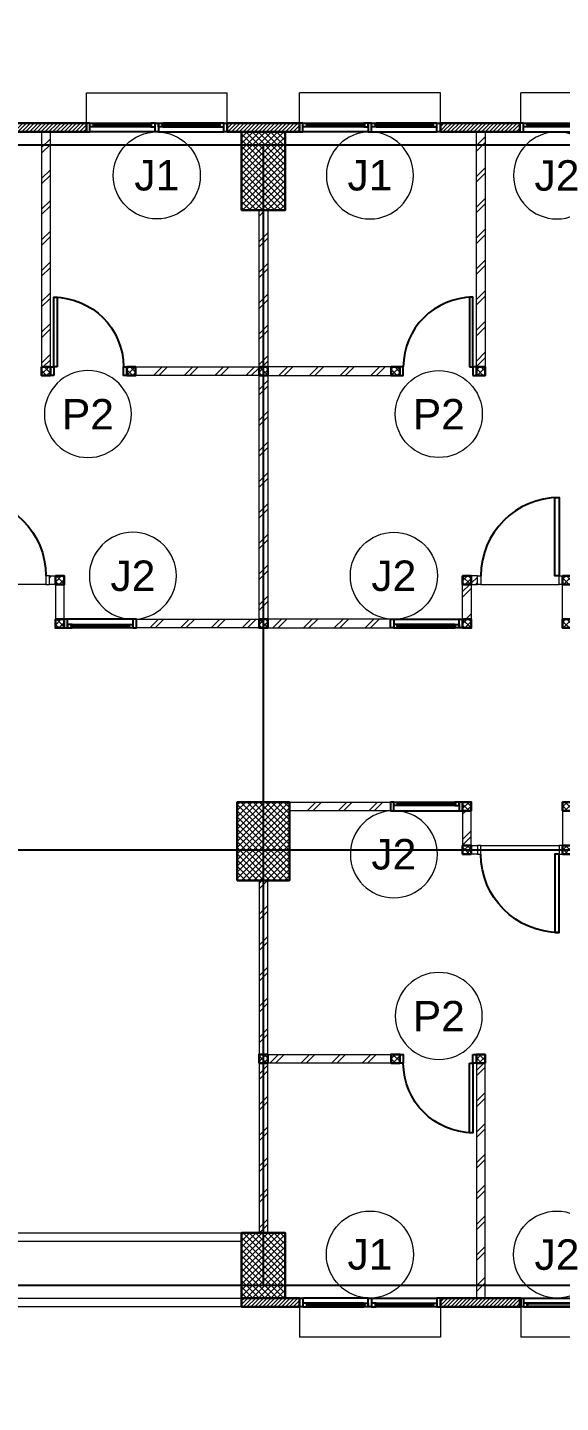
# Model space of a CAD drawing. Header units: millimetres. Extents: x -108 to 351, y -17 to 192.
# Drawn here: x 17.88 to 24.01, y 85.5 to 101.3 of the extents above; entities that cross this region are included whole.
import ezdxf
from ezdxf.enums import TextEntityAlignment as Align

# ---------------------------------------------------------------- set-up
doc = ezdxf.new("R2010")
doc.units = ezdxf.units.MM
for name, color, linetype, lineweight in [('ars', 11, 'Continuous', 0), ('KACA', 151, 'Continuous', 5), ('KOL', 1, 'Continuous', 30), ('KOLOM', 4, 'Continuous', 9), ('lan', 7, 'Continuous', 15), ('NOT', 7, 'Continuous', 20), ('tem', 5, 'Continuous', 20)]:
    doc.layers.add(name, color=color, linetype=linetype, lineweight=lineweight)
doc.layers.add('as', color=1, linetype='Continuous', plot=False)
doc.layers.add('Kusen', color=30, linetype='Continuous')
doc.styles.add('S', font='simplex', dxfattribs={"width": 0.75})
doc.styles.get("Standard").update_dxf_attribs({"font": 'arial.ttf'})
pattern_1 = [(225, (-467.078732, 382.829584), (0.0220970869, -0.0220970869), [])]
pattern_2 = [(45, (18.6, 0.375), (-0.1767767, 0.1767767), []), (45, (18.6625, 0.375), (-0.1767767, 0.1767767), [])]
pattern_3 = [(45, (18.6, 0.37064), (-0.176777, 0.176777), []), (45, (18.6625, 0.37064), (-0.176777, 0.176777), [])]
pattern_4 = [(225, (-467.078732, 382.454584), (0.0220970869, -0.0220970869), [])]
pattern_5 = [(45, (18.6, -6e-14), (-0.176777, 0.176777), []), (45, (18.6625, -6e-14), (-0.176777, 0.176777), [])]

# ---------------------------------------------------------------- blocks, each defined once
blk = doc.blocks.new("k3'")
at = {"layer": 'ars'}
h = blk.add_hatch(dxfattribs=at)
h.set_pattern_fill('_USER', color=256, scale=0.05, angle=45, double=1, pattern_type=0)
h.set_pattern_definition([(45, (0, -4.975), (-0.03535534, 0.03535534), []), (135, (0, -4.975), (-0.03535534, -0.03535534), [])])
h.paths.add_polyline_path([(-0.25, -0.375), (0.25, -0.375), (0.25, 0.375), (-0.25, 0.375)])
at = {"layer": 'KOL'}
blk.add_lwpolyline([(-0.25, -0.375), (0.25, -0.375), (0.25, 0.375), (-0.25, 0.375)], close=True, dxfattribs=at)
blk = doc.blocks.new("k2'")
at = {"layer": 'ars'}
h = blk.add_hatch(dxfattribs=at)
h.set_pattern_fill('_USER', color=256, scale=0.05, angle=45, double=1, pattern_type=0)
h.set_pattern_definition([(45, (0, -4.95), (-0.03535534, 0.03535534), []), (135, (0, -4.95), (-0.03535534, -0.03535534), [])])
h.paths.add_polyline_path([(-0.25, -0.45), (0.25, -0.45), (0.25, 0.45), (-0.25, 0.45)])
at = {"layer": 'KOL'}
blk.add_lwpolyline([(-0.25, -0.45), (0.25, -0.45), (0.25, 0.45), (-0.25, 0.45)], close=True, dxfattribs=at)
blk = doc.blocks.new("k1'")
at = {"layer": 'ars'}
h = blk.add_hatch(dxfattribs=at)
h.set_pattern_fill('_USER', color=256, scale=0.05, angle=45, double=1, pattern_type=0)
h.set_pattern_definition([(45, (0, -5), (-0.03535534, 0.03535534), []), (135, (0, -5), (-0.03535534, -0.03535534), [])])
h.paths.add_polyline_path([(-0.3, -0.45), (0.3, -0.45), (0.3, 0.45), (-0.3, 0.45)])
at = {"layer": 'KOL'}
blk.add_lwpolyline([(-0.3, -0.45), (0.3, -0.45), (0.3, 0.45), (-0.3, 0.45)], close=True, dxfattribs=at)
blk = doc.blocks.new('T. J1')
at = {"layer": 'Kusen'}
for p, q in [((-0.019, 0), (-0.769, 0)), ((-0.719, 0.1), (-0.069, 0.1)), ((-0.069, 0.06), (-0.719, 0.06)), ((0.021, 0), (0.771, 0)), ((0.721, 0.1), (0.071, 0.1)), ((0.071, 0.06), (0.721, 0.06))]:
    blk.add_line(p, q, dxfattribs=at)
for points in [[(-0.809, 0), (-0.769, 0), (-0.769, 0.1), (-0.809, 0.1)], [(-0.019, 0), (0.021, 0), (0.021, 0.1), (-0.019, 0.1)], [(0.811, 0), (0.771, 0), (0.771, 0.1), (0.811, 0.1)]]:
    blk.add_lwpolyline(points, close=True, dxfattribs=at)
for points in [[(-0.719, 0.077), (-0.719, 0.06), (-0.769, 0.06), (-0.769, 0.1), (-0.719, 0.1), (-0.719, 0.082), (-0.729, 0.082), (-0.729, 0.077), (-0.719, 0.077)], [(-0.069, 0.077), (-0.069, 0.06), (-0.019, 0.06), (-0.019, 0.1), (-0.069, 0.1), (-0.069, 0.082), (-0.059, 0.082), (-0.059, 0.077), (-0.069, 0.077)], [(0.071, 0.077), (0.071, 0.06), (0.021, 0.06), (0.021, 0.1), (0.071, 0.1), (0.071, 0.082), (0.061, 0.082), (0.061, 0.077), (0.071, 0.077)], [(0.721, 0.077), (0.721, 0.06), (0.771, 0.06), (0.771, 0.1), (0.721, 0.1), (0.721, 0.082), (0.731, 0.082), (0.731, 0.077), (0.721, 0.077)]]:
    blk.add_lwpolyline(points, dxfattribs=at)
at = {"layer": 'Kusen', "color": 141}
for points in [[(-0.729, 0.077), (-0.059, 0.077), (-0.059, 0.082), (-0.729, 0.082)], [(0.731, 0.077), (0.061, 0.077), (0.061, 0.082), (0.731, 0.082)]]:
    blk.add_lwpolyline(points, close=True, dxfattribs=at)
blk = doc.blocks.new('T. J2')
at = {"layer": 'KACA', "color": 141}
blk.add_lwpolyline([(-0.379, 0.077), (0.291, 0.077), (0.291, 0.082), (-0.379, 0.082)], close=True, dxfattribs=at)
at = {"layer": 'Kusen'}
for p, q in [((-0.419, 0), (0.331, 0)), ((-0.369, 0.1), (0.281, 0.1)), ((0.281, 0.06), (-0.369, 0.06))]:
    blk.add_line(p, q, dxfattribs=at)
for points in [[(-0.459, 0), (-0.419, 0), (-0.419, 0.1), (-0.459, 0.1)], [(0.331, 0), (0.371, 0), (0.371, 0.1), (0.331, 0.1)]]:
    blk.add_lwpolyline(points, close=True, dxfattribs=at)
for points in [[(-0.369, 0.077), (-0.369, 0.06), (-0.419, 0.06), (-0.419, 0.1), (-0.369, 0.1), (-0.369, 0.082), (-0.379, 0.082), (-0.379, 0.077), (-0.369, 0.077)], [(0.281, 0.077), (0.281, 0.06), (0.331, 0.06), (0.331, 0.1), (0.281, 0.1), (0.281, 0.082), (0.291, 0.082), (0.291, 0.077), (0.281, 0.077)]]:
    blk.add_lwpolyline(points, dxfattribs=at)
blk = doc.blocks.new('P.80')
at = {"layer": 'Kusen'}
for points in [[(-69.809, -74.837), (-69.769, -74.837), (-69.769, -74.037), (-69.809, -74.037)], [(-70.609, -74.937), (-70.569, -74.937), (-70.569, -74.837), (-70.609, -74.837)], [(-69.769, -74.937), (-69.729, -74.937), (-69.729, -74.837), (-69.769, -74.837)]]:
    blk.add_lwpolyline(points, close=True, dxfattribs=at)
blk.add_arc((-69.769, -74.837), 0.8, 90, 180, dxfattribs=at)
blk = doc.blocks.new('K 10.10')
at = {"layer": 'ars'}
h = blk.add_hatch(dxfattribs=at)
h.set_pattern_fill('_USER', color=256, scale=0.05, angle=45, double=1, pattern_type=0)
h.set_pattern_definition([(45, (0, 0), (-0.035355339, 0.035355339), []), (135, (0, 0), (-0.035355339, -0.035355339), [])])
h.paths.add_polyline_path([(1560.538, 1380.407), (1560.638, 1380.407), (1560.638, 1380.507), (1560.538, 1380.507)])
at = {"layer": 'KOL'}
blk.add_lwpolyline([(1560.538, 1380.407), (1560.638, 1380.407), (1560.638, 1380.507), (1560.538, 1380.507)], close=True, dxfattribs=at)
blk = doc.blocks.new('P-90')
at = {"layer": 'Kusen'}
blk.add_lwpolyline([(374.691, -21.598), (374.741, -21.598), (374.741, -22.498), (374.691, -22.498)], close=True, dxfattribs=at)
at = {"layer": 'Kusen', "lineweight": 9}
for points in [[(373.801, -22.498), (373.841, -22.498), (373.841, -22.598), (373.801, -22.598)], [(374.741, -22.498), (374.781, -22.498), (374.781, -22.598), (374.741, -22.598)]]:
    blk.add_lwpolyline(points, close=True, dxfattribs=at)
at = {"layer": 'Kusen'}
blk.add_arc((374.741, -22.498), 0.9, 90, 180, dxfattribs=at)
blk = doc.blocks.new('P.60')
at = {"layer": 'Kusen'}
for points in [[(1472.835, 997.535), (1472.875, 997.535), (1472.875, 997.435), (1472.835, 997.435)], [(1473.475, 997.535), (1473.515, 997.535), (1473.515, 997.435), (1473.475, 997.435)], [(1472.875, 996.885), (1472.915, 996.885), (1472.915, 997.435), (1472.875, 997.435)]]:
    blk.add_lwpolyline(points, close=True, dxfattribs=at)
blk.add_arc((1472.895, 997.466), 0.581, 268.0266, 356.9943, dxfattribs=at)
blk = doc.blocks.new('BV')
at = {"layer": 'Kusen'}
for points in [[(-0.225, 0.1), (-0.265, 0.1), (-0.265, 0), (-0.225, 0)], [(-0.225, 0.1), (-0.265, 0.1), (-0.265, 0), (-0.225, 0)], [(0.225, 0.1), (-0.225, 0.1), (-0.225, 0), (0.225, 0)], [(0.225, 0.1), (0.265, 0.1), (0.265, 0), (0.225, 0)]]:
    blk.add_lwpolyline(points, close=True, dxfattribs=at)
at = {"layer": 'Kusen', "color": 141}
blk.add_lwpolyline([(0.225, 0.05), (-0.225, 0.05)], dxfattribs=at)
blk = doc.blocks.new('2-typikal-1a')
at = {"layer": 'ars'}
for points in [[(6.15, 0.455), (5.68, 0.455), (5.68, 0.15)], [(6.15, 0.445), (5.69, 0.445), (5.69, 0.15)], [(5.715, 0.445), (5.69, 0.445), (5.69, 0.419), (5.692, 0.419), (5.692, 0.443), (5.715, 0.443), (5.715, 0.445)], [(5.69, 0.419), (6.15, 0.419)], [(5.715, 0.152), (5.715, 0.443)], [(5.715, 0.15), (5.69, 0.15), (5.69, 0.179), (5.692, 0.179), (5.692, 0.152), (5.715, 0.152), (5.715, 0.15)]]:
    blk.add_lwpolyline(points, dxfattribs=at)
for centre, radius in [((5.823, 0.325), 0.075), ((5.823, 0.325), 0.071), ((6.043, 0.325), 0.075), ((6.043, 0.325), 0.071)]:
    blk.add_circle(centre, radius, dxfattribs=at)
at = {"layer": 'KOL'}
for points in [[(2.035, 0.15), (2.95, 0.15), (2.95, 0.25), (2.035, 0.25)], [(3.78, 0.15), (4.3, 0.15), (4.3, 0.25), (3.78, 0.25)]]:
    blk.add_lwpolyline(points, close=True, dxfattribs=at)
at = {"layer": 'lan'}
for p, q in [((4.2, 0.25), (4.2, 1.35)), ((4.2, 1.35), (6.2, 1.35)), ((4.3, 0.25), (4.3, 1.25)), ((4.3, 1.25), (6.15, 1.25)), ((6.15, 1.25), (6.15, 0.15)), ((4.94, 0.15), (4.38, 0.15)), ((5.15, -1.13), (5.15, -1.69)), ((2.5, -5.05), (3.4, -5.05)), ((3.544, -5.55), (4.744, -5.55))]:
    blk.add_line(p, q, dxfattribs=at)
at = {"layer": 'tem', "ltscale": 2}
blk.add_lwpolyline([(2.549, -2.55), (2.449, -2.55), (2.449, 0.15), (2.549, 0.15)], close=True, dxfattribs=at)
at = {"layer": 'tem'}
for points in [[(4.98, 0.05), (5.05, 0.05), (5.05, 0.15), (4.98, 0.15)], [(5.05, -0.95), (5.05, 0.05), (5.15, 0.05), (5.15, -0.95)], [(5.68, 0.05), (5.95, 0.05), (5.95, 0.15), (5.68, 0.15)], [(5.05, -2.55), (5.05, -1.73), (5.15, -1.73), (5.15, -2.55)], [(0.05, -2.65), (1.469, -2.65), (1.469, -2.55), (0.05, -2.55)], [(5.15, -2.65), (6.15, -2.65), (6.15, -2.55), (5.15, -2.55)], [(2.29, -5.45), (2.29, -5.05), (2.39, -5.05), (2.39, -5.45)], [(2.39, -5.05), (2.46, -5.05), (2.46, -4.95), (2.39, -4.95)], [(3.44, -5.45), (3.44, -5.05), (3.54, -5.05), (3.54, -5.45)], [(3.54, -5.05), (4.74, -5.05), (4.74, -4.95), (3.54, -4.95)], [(4.74, -5.45), (4.74, -5.05), (4.84, -5.05), (4.84, -5.45)], [(0.05, -5.55), (1.46, -5.55), (1.46, -5.45), (0.05, -5.45)], [(4.84, -5.55), (6.15, -5.55), (6.15, -5.45), (4.84, -5.45)]]:
    blk.add_lwpolyline(points, close=True, dxfattribs=at)
blk.add_blockref('BV', (5.415, 0.05))
at = {"layer": 'KOLOM', "extrusion": (0, 0, -1), "xscale": -1, "zscale": -1, "rotation": 180}
for p in [(-1564.838, 1380.557), (-1565.688, 1380.557), (-1565.688, 1379.457), (-1562.107, 1377.857), (-1563.087, 1377.857), (-1565.688, 1377.857), (-1562.928, 1375.456), (-1564.078, 1375.456), (-1565.378, 1375.456), (-1562.928, 1374.957), (-1564.078, 1374.957), (-1565.378, 1374.957)]:
    blk.add_blockref('K 10.10', p, dxfattribs=at)
at = {"layer": 'Kusen', "xscale": -1}
for name, p, rotation in [('P.60', (-1468.535, 997.585), 180), ('P.60', (1002.585, 1471.785), 90), ('T. J2', (1.919, -5.45), 180)]:
    blk.add_blockref(name, p, dxfattribs=dict(at, rotation=rotation))
at = {"layer": 'Kusen'}
for name, p in [('T. J1', (1.224, 0.15)), ('T. J2', (3.409, 0.15)), ('P.80', (72.178, 72.287)), ('P-90', (-371.341, 17.547))]:
    blk.add_blockref(name, p, dxfattribs=at)
blk = doc.blocks.new('2-typikal-1')
at = {"layer": 'ars'}
for points in [[(0.05, -0.455), (0.52, -0.455), (0.52, -0.15)], [(0.05, -0.445), (0.51, -0.445), (0.51, -0.15)], [(0.485, -0.15), (0.51, -0.15), (0.51, -0.179), (0.508, -0.179), (0.508, -0.152), (0.485, -0.152), (0.485, -0.15)], [(0.485, -0.152), (0.485, -0.443)], [(0.51, -0.419), (0.05, -0.419)], [(0.485, -0.445), (0.51, -0.445), (0.51, -0.419), (0.508, -0.419), (0.508, -0.443), (0.485, -0.443), (0.485, -0.445)]]:
    blk.add_lwpolyline(points, dxfattribs=at)
for centre, radius in [((0.157, -0.325), 0.075), ((0.157, -0.325), 0.071), ((0.377, -0.325), 0.075), ((0.377, -0.325), 0.071)]:
    blk.add_circle(centre, radius, dxfattribs=at)
at = {"layer": 'KOL'}
for points in [[(2.42, -0.15), (1.9, -0.15), (1.9, -0.25), (2.42, -0.25)], [(4.165, -0.15), (3.25, -0.15), (3.25, -0.25), (4.165, -0.25)]]:
    blk.add_lwpolyline(points, close=True, dxfattribs=at)
at = {"layer": 'lan'}
for p, q in [((2.656, 5.55), (1.456, 5.55)), ((3.7, 5.05), (2.8, 5.05)), ((1.05, 1.13), (1.05, 1.69)), ((0.05, -1.25), (0.05, -0.15)), ((1.26, -0.15), (1.82, -0.15)), ((1.9, -0.25), (1.9, -1.25)), ((2, -0.25), (2, -1.35)), ((1.9, -1.25), (0.05, -1.25)), ((2, -1.35), (0, -1.35))]:
    blk.add_line(p, q, dxfattribs=at)
at = {"layer": 'tem'}
for points in [[(1.36, 5.55), (0.3, 5.55), (0.3, 5.45), (1.36, 5.45)], [(5.9, 5.55), (4.74, 5.55), (4.74, 5.45), (5.9, 5.45)], [(1.46, 5.45), (1.46, 5.05), (1.36, 5.05), (1.36, 5.45)], [(2.76, 5.45), (2.76, 5.05), (2.66, 5.05), (2.66, 5.45)], [(3.91, 5.45), (3.91, 5.05), (3.81, 5.05), (3.81, 5.45)], [(2.66, 5.05), (1.46, 5.05), (1.46, 4.95), (2.66, 4.95)], [(3.81, 5.05), (3.74, 5.05), (3.74, 4.95), (3.81, 4.95)], [(1.05, 2.65), (0.05, 2.65), (0.05, 2.55), (1.05, 2.55)], [(1.15, 2.55), (1.15, 1.73), (1.05, 1.73), (1.05, 2.55)], [(6.15, 2.65), (4.731, 2.65), (4.731, 2.55), (6.15, 2.55)], [(1.15, 0.95), (1.15, -0.05), (1.05, -0.05), (1.05, 0.95)], [(0.52, -0.05), (0.25, -0.05), (0.25, -0.15), (0.52, -0.15)], [(1.22, -0.05), (1.15, -0.05), (1.15, -0.15), (1.22, -0.15)]]:
    blk.add_lwpolyline(points, close=True, dxfattribs=at)
at = {"layer": 'tem', "ltscale": 2}
blk.add_lwpolyline([(3.651, 2.55), (3.751, 2.55), (3.751, -0.15), (3.651, -0.15)], close=True, dxfattribs=at)
at = {"rotation": 180}
blk.add_blockref('BV', (0.785, -0.05), dxfattribs=at)
at = {"layer": 'KOLOM', "extrusion": (0, 0, -1), "xscale": -1, "zscale": -1}
for p in [(1559.178, -1374.957), (1557.878, -1374.957), (1556.728, -1374.957), (1559.178, -1375.456), (1557.878, -1375.456), (1556.728, -1375.456), (1559.488, -1377.857), (1556.887, -1377.857), (1555.907, -1377.857), (1559.488, -1379.457), (1559.488, -1380.557), (1558.638, -1380.557)]:
    blk.add_blockref('K 10.10', p, dxfattribs=at)
at = {"layer": 'Kusen', "xscale": -1}
for name, p in [('T. J2', (4.281, 5.45)), ('P.60', (1474.735, -997.585))]:
    blk.add_blockref(name, p, dxfattribs=at)
at = {"layer": 'Kusen', "rotation": 180}
for name, p in [('P-90', (377.541, -17.547)), ('P.80', (-65.978, -72.287)), ('T. J2', (2.791, -0.15)), ('T. J1', (4.976, -0.15))]:
    blk.add_blockref(name, p, dxfattribs=at)
at = {"layer": 'Kusen', "xscale": -1, "rotation": 270}
blk.add_blockref('P.60', (-996.385, -1471.785), dxfattribs=at)
blk = doc.blocks.new('LANTAI-2')
at = {"layer": 'ars'}
h = blk.add_hatch(dxfattribs=at)
h.set_pattern_fill('ANSI31', color=256, scale=0.25, angle=180, style=0)
h.set_pattern_definition([(225, (-479.478732, 382.829584), (0.0220970869, -0.0220970869), [])])
h.paths.add_polyline_path([(16.565, 13.25), (15.64, 13.25), (15.64, 13.35), (16.565, 13.35)])
h = blk.add_hatch(dxfattribs=at)
h.set_pattern_fill('ANSI31', color=256, scale=0.25, angle=180, style=0)
h.set_pattern_definition(pattern_1)
h.paths.add_polyline_path([(18.185, 13.25), (19.015, 13.25), (19.015, 13.35), (18.185, 13.35)])
h = blk.add_hatch(dxfattribs=at)
h.set_pattern_fill('ANSI31', color=256, scale=0.25, angle=180, style=0)
h.set_pattern_definition(pattern_1)
h.paths.add_polyline_path([(20.635, 13.25), (21.56, 13.25), (21.56, 13.35), (20.635, 13.35)])
h = blk.add_hatch(dxfattribs=at)
h.set_pattern_fill('TEMBOK', color=256, scale=0.25)
h.set_pattern_definition([(45, (8.69865, 1.475), (-0.1767767, 0.1767767), []), (45, (8.76115, 1.475), (-0.1767767, 0.1767767), [])])
h.paths.add_polyline_path([(16.051, 10.55), (16.151, 10.55), (16.151, 13.25), (16.051, 13.25)])
h = blk.add_hatch(dxfattribs=at)
h.set_pattern_fill('TEMBOK', color=256, scale=0.25)
h.set_pattern_definition([(45, (21.09865, 1.475), (-0.1767767, 0.1767767), []), (45, (21.16115, 1.475), (-0.1767767, 0.1767767), [])])
h.paths.add_polyline_path([(21.149, 10.55), (21.049, 10.55), (21.049, 13.25), (21.149, 13.25)])
h = blk.add_hatch(dxfattribs=at)
h.set_pattern_fill('TEMBOK', color=256, scale=0.25)
h.set_pattern_definition(pattern_2)
h.paths.add_polyline_path([(18.65, 10.55), (18.55, 10.55), (18.55, 12.35), (18.65, 12.35)])
h = blk.add_hatch(dxfattribs=at)
h.set_pattern_fill('TEMBOK', color=256, scale=0.25)
h.set_pattern_definition([(45, (6.2, 0.375), (-0.1767767, 0.1767767), []), (45, (6.2625, 0.375), (-0.1767767, 0.1767767), [])])
h.paths.add_polyline_path([(18.55, 10.45), (17.131, 10.45), (17.131, 10.55), (18.55, 10.55)])
h = blk.add_hatch(dxfattribs=at)
h.set_pattern_fill('TEMBOK', color=256, scale=0.25)
h.set_pattern_definition([(45, (18.6, -1.325), (-0.1767767, 0.1767767), []), (45, (18.6625, -1.325), (-0.1767767, 0.1767767), [])])
h.paths.add_polyline_path([(18.65, 7.65), (18.55, 7.65), (18.55, 10.45), (18.65, 10.45)])
h = blk.add_hatch(dxfattribs=at)
h.set_pattern_fill('TEMBOK', color=256, scale=0.25)
h.set_pattern_definition(pattern_2)
h.paths.add_polyline_path([(18.65, 10.45), (20.069, 10.45), (20.069, 10.55), (18.65, 10.55)])
h = blk.add_hatch(dxfattribs=at)
h.set_pattern_fill('TEMBOK', color=256, scale=0.25)
h.set_pattern_definition([(45, (6.2, 0.37064), (-0.1767767, 0.1767767), []), (45, (6.2625, 0.37064), (-0.1767767, 0.1767767), [])])
h.paths.add_polyline_path([(16.21, 8.05), (16.14, 8.05), (16.14, 8.15), (16.21, 8.15)])
h = blk.add_hatch(dxfattribs=at)
h.set_pattern_fill('TEMBOK', color=256, scale=0.25)
h.set_pattern_definition(pattern_3)
h.paths.add_polyline_path([(20.99, 8.05), (21.06, 8.05), (21.06, 8.15), (20.99, 8.15)])
h = blk.add_hatch(dxfattribs=at)
h.set_pattern_fill('TEMBOK', color=256, scale=0.25)
h.set_pattern_definition([(45, (18.59616, 0.37064), (-0.176777, 0.176777), []), (45, (18.65866, 0.37064), (-0.176777, 0.176777), [])])
h.paths.add_polyline_path([(20.89, 7.65), (20.89, 8.05), (20.99, 8.05), (20.99, 7.65)])
h = blk.add_hatch(dxfattribs=at)
h.set_pattern_fill('TEMBOK', color=256, scale=0.25)
h.set_pattern_definition(pattern_3)
h.paths.add_polyline_path([(18.55, 7.55), (17.14, 7.55), (17.14, 7.65), (18.55, 7.65)])
h = blk.add_hatch(dxfattribs=at)
h.set_pattern_fill('TEMBOK', color=256, scale=0.25)
h.set_pattern_definition(pattern_3)
h.paths.add_polyline_path([(18.65, 7.55), (20.06, 7.55), (20.06, 7.65), (18.65, 7.65)])
h = blk.add_hatch(dxfattribs=at)
h.set_pattern_fill('TEMBOK', color=256, scale=0.25)
h.set_pattern_definition([(45, (18.6, -0.00436), (-0.176777, 0.176777), []), (45, (18.6625, -0.00436), (-0.176777, 0.176777), [])])
h.paths.add_polyline_path([(18.9, 5.55), (20.06, 5.55), (20.06, 5.45), (18.9, 5.45)])
h = blk.add_hatch(dxfattribs=at)
h.set_pattern_fill('TEMBOK', color=256, scale=0.25)
h.set_pattern_definition([(45, (18.59616, -0.00436), (-0.176777, 0.176777), []), (45, (18.65866, -0.00436), (-0.176777, 0.176777), [])])
h.paths.add_polyline_path([(20.89, 5.45), (20.89, 5.05), (20.99, 5.05), (20.99, 5.45)])
h = blk.add_hatch(dxfattribs=at)
h.set_pattern_fill('TEMBOK', color=256, scale=0.25)
h.set_pattern_definition([(45, (18.6, -1.7), (-0.176777, 0.176777), []), (45, (18.6625, -1.7), (-0.176777, 0.176777), [])])
h.paths.add_polyline_path([(18.65, 4.65), (18.55, 4.65), (18.55, 2.65), (18.65, 2.65)])
h = blk.add_hatch(dxfattribs=at)
h.set_pattern_fill('TEMBOK', color=256, scale=0.25)
h.set_pattern_definition(pattern_5)
h.paths.add_polyline_path([(18.65, 2.55), (18.55, 2.55), (18.55, 0.6), (18.65, 0.6)])
h = blk.add_hatch(dxfattribs=at)
h.set_pattern_fill('TEMBOK', color=256, scale=0.25)
h.set_pattern_definition(pattern_5)
h.paths.add_polyline_path([(18.65, 2.65), (20.069, 2.65), (20.069, 2.55), (18.65, 2.55)])
h = blk.add_hatch(dxfattribs=at)
h.set_pattern_fill('TEMBOK', color=256, scale=0.25)
h.set_pattern_definition([(45, (21.09865, 1.1), (-0.176777, 0.176777), []), (45, (21.16115, 1.1), (-0.176777, 0.176777), [])])
h.paths.add_polyline_path([(21.149, 2.55), (21.049, 2.55), (21.049, -0.15), (21.149, -0.15)])
h = blk.add_hatch(dxfattribs=at)
h.set_pattern_fill('ANSI31', color=256, scale=0.25, angle=180, style=0)
h.set_pattern_definition(pattern_4)
h.paths.add_polyline_path([(18.35, -0.15), (19.015, -0.15), (19.015, -0.25), (18.35, -0.25)])
h = blk.add_hatch(dxfattribs=at)
h.set_pattern_fill('ANSI31', color=256, scale=0.25, angle=180, style=0)
h.set_pattern_definition(pattern_4)
h.paths.add_polyline_path([(20.635, -0.15), (21.56, -0.15), (21.56, -0.25), (20.635, -0.25)])
at = {"layer": 'as'}
for p, q in [((0, 13.1), (74.4, 13.1)), ((18.6, 0), (18.6, 13.1)), ((0, 5), (74.4, 5)), ((0, 0), (74.4, 0))]:
    blk.add_line(p, q, dxfattribs=at)
at = {"layer": 'KOL'}
for points in [[(18.185, 13.25), (19.015, 13.25), (19.015, 13.35), (18.185, 13.35)], [(19.015, -0.15), (18.35, -0.15), (18.35, -0.25), (19.015, -0.25)], [(21.56, -0.15), (20.635, -0.15), (20.635, -0.25), (21.56, -0.25)]]:
    blk.add_lwpolyline(points, close=True, dxfattribs=at)
at = {"layer": 'lan'}
for p, q in [((16.565, 13.35), (16.565, 13.7)), ((16.565, 13.7), (18.185, 13.7)), ((18.185, 13.35), (18.185, 13.7)), ((20.635, 13.7), (19.015, 13.7)), ((19.015, 13.35), (19.015, 13.7)), ((20.635, 13.35), (20.635, 13.7)), ((22.39, 13.7), (21.56, 13.7)), ((21.56, 13.35), (21.56, 13.7)), ((19.015, -0.25), (19.015, -0.6)), ((20.635, -0.25), (20.635, -0.6)), ((21.56, -0.25), (21.56, -0.6)), ((20.635, -0.6), (19.015, -0.6)), ((22.39, -0.6), (21.56, -0.6))]:
    blk.add_line(p, q, dxfattribs=at)
for points in [[(13.86, 0.6), (18.35, 0.6), (18.35, 0.5), (13.86, 0.5)], [(13.86, -0.15), (18.35, -0.15), (18.35, -0.25), (13.86, -0.25)]]:
    blk.add_lwpolyline(points, close=True, dxfattribs=at)
at = {"layer": 'tem', "ltscale": 2}
for points in [[(18.65, 10.55), (18.55, 10.55), (18.55, 12.35), (18.65, 12.35)], [(18.65, 7.65), (18.55, 7.65), (18.55, 10.45), (18.65, 10.45)]]:
    blk.add_lwpolyline(points, close=True, dxfattribs=at)
at = {"layer": 'tem'}
for points in [[(18.65, 2.65), (18.65, 4.65), (18.55, 4.65), (18.55, 2.65)], [(18.65, 0.6), (18.65, 2.55), (18.55, 2.55), (18.55, 0.6)]]:
    blk.add_lwpolyline(points, close=True, dxfattribs=at)
at = {"layer": 'KOL'}
for name, p in [("k2'", (18.6, 12.8)), ("k1'", (18.6, 5.1)), ("k3'", (18.6, 0.225))]:
    blk.add_blockref(name, p, dxfattribs=at)
at = {"layer": 'KOLOM', "rotation": 180}
for p in [(1579.188, 1390.957), (1579.188, 1388.057)]:
    blk.add_blockref('K 10.10', p, dxfattribs=at)
at = {"layer": 'KOLOM', "extrusion": (0, 0, -1), "xscale": -1, "zscale": -1}
blk.add_blockref('K 10.10', (1541.988, -1377.857), dxfattribs=at)
at = {"layer": 'lan', "xscale": -1}
for name, p in [('2-typikal-1a', (18.6, 13.1)), ('2-typikal-1', (24.8, 0))]:
    blk.add_blockref(name, p, dxfattribs=at)
at = {"layer": 'lan'}
blk.add_blockref('2-typikal-1a', (18.6, 13.1), dxfattribs=at)
blk = doc.blocks.new('NAV')
blk.add_circle((0, -0.4), 0.4)
at = {"style": 'S', "width": 0.75, "flags": 4}
blk.add_attdef('AV', text='', height=0.3, dxfattribs=at).set_placement((0, -0.4), align=Align.MIDDLE)

msp = doc.modelspace()

# ---------------------------------------------------------------- block references
at = {"layer": 'lan'}
msp.add_blockref('LANTAI-2', (1.99422, 86.84737), dxfattribs=at)
at = {"layer": 'NOT'}
ref = msp.add_blockref('NAV', (19.36922, 100.09737), dxfattribs=dict(at, xscale=1.25, yscale=1.25, zscale=1.25))
ref.add_attrib('AV', 'J1', dxfattribs={"layer": '0', "height": 0.35, "flags": 4}).set_placement((19.36922, 99.59737), align=Align.MIDDLE)
ref = msp.add_blockref('NAV', (21.81922, 100.09737), dxfattribs=dict(at, xscale=-1.25, yscale=1.25, zscale=1.25))
ref.add_attrib('AV', 'J1', dxfattribs={"layer": '0', "height": 0.35, "flags": 4}).set_placement((21.81922, 99.59737), align=Align.MIDDLE)
ref = msp.add_blockref('NAV', (23.96922, 100.09737), dxfattribs=dict(at, xscale=-1.25, yscale=1.25, zscale=1.25))
ref.add_attrib('AV', 'J2', dxfattribs={"layer": '0', "height": 0.35, "flags": 4}).set_placement((23.96922, 99.59737), align=Align.MIDDLE)
ref = msp.add_blockref('NAV', (18.57729, 96.35564), dxfattribs=dict(at, xscale=-1.25, yscale=1.25, zscale=1.25, rotation=180))
ref.add_attrib('AV', 'P2', dxfattribs={"layer": '0', "height": 0.35, "flags": 4}).set_placement((18.57729, 96.85564), align=Align.MIDDLE)
ref = msp.add_blockref('NAV', (22.61115, 96.35564), dxfattribs=dict(at, xscale=1.25, yscale=1.25, zscale=1.25, rotation=180))
ref.add_attrib('AV', 'P2', dxfattribs={"layer": '0', "height": 0.35, "flags": 4}).set_placement((22.61115, 96.85564), align=Align.MIDDLE)
ref = msp.add_blockref('NAV', (19.09422, 94.49737), dxfattribs=dict(at, xscale=-1.25, yscale=1.25, zscale=1.25, rotation=180))
ref.add_attrib('AV', 'J2', dxfattribs={"layer": '0', "height": 0.35, "flags": 4}).set_placement((19.09422, 94.99737), align=Align.MIDDLE)
ref = msp.add_blockref('NAV', (22.09422, 94.49737), dxfattribs=dict(at, xscale=1.25, yscale=1.25, zscale=1.25, rotation=180))
ref.add_attrib('AV', 'J2', dxfattribs={"layer": '0', "height": 0.35, "flags": 4}).set_placement((22.09422, 94.99737), align=Align.MIDDLE)
ref = msp.add_blockref('NAV', (22.09422, 92.29737), dxfattribs=dict(at, xscale=-1.25, yscale=1.25, zscale=1.25))
ref.add_attrib('AV', 'J2', dxfattribs={"layer": '0', "height": 0.35, "flags": 4}).set_placement((22.09422, 91.79737), align=Align.MIDDLE)
ref = msp.add_blockref('NAV', (22.61115, 90.4391), dxfattribs=dict(at, xscale=-1.25, yscale=1.25, zscale=1.25))
ref.add_attrib('AV', 'P2', dxfattribs={"layer": '0', "height": 0.35, "flags": 4}).set_placement((22.61115, 89.9391), align=Align.MIDDLE)
ref = msp.add_blockref('NAV', (21.81922, 86.69737), dxfattribs=dict(at, xscale=1.25, yscale=1.25, zscale=1.25, rotation=180))
ref.add_attrib('AV', 'J1', dxfattribs={"layer": '0', "height": 0.35, "flags": 4}).set_placement((21.81922, 87.19737), align=Align.MIDDLE)
ref = msp.add_blockref('NAV', (23.96922, 86.69737), dxfattribs=dict(at, xscale=1.25, yscale=1.25, zscale=1.25, rotation=180))
ref.add_attrib('AV', 'J2', dxfattribs={"layer": '0', "height": 0.35, "flags": 4}).set_placement((23.96922, 87.19737), align=Align.MIDDLE)

doc.saveas('drawing.dxf')
